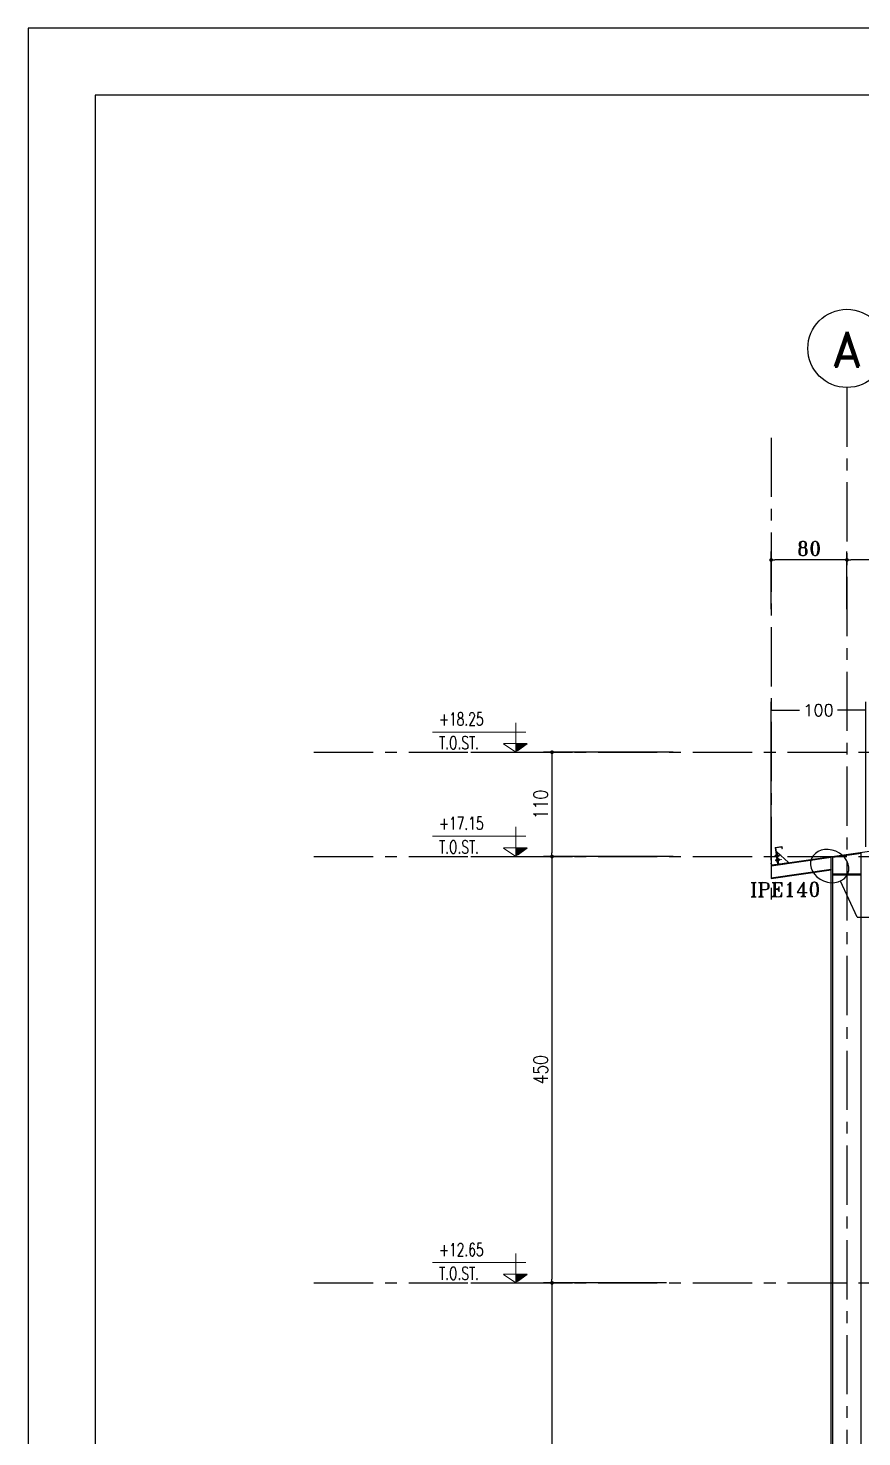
# Model space of a CAD drawing. Header units: inches. Extents: x 460503 to 460688, y 47570 to 48852.
# Drawn here: x 460506.05 to 460523.65, y 47823.39 to 47853.12 of the extents above; entities that cross this region are included whole.
import ezdxf
from ezdxf.enums import TextEntityAlignment as Align

# ---------------------------------------------------------------- set-up
doc = ezdxf.new("R2010")
doc.units = ezdxf.units.IN
doc.header["$MEASUREMENT"] = 0
for name, pattern in [('CENTER', [2, 1.25, -0.25, 0.25, -0.25]), ('DASHDOTX2', [2, 1, -0.5, 0, -0.5]), ('HIDDEN', [0.375, 0.25, -0.125])]:
    doc.linetypes.add(name, pattern=pattern)
for name, color, linetype in [('1', 1, 'Continuous'), ('2H', 2, 'HIDDEN'), ('2Y', 2, 'Continuous'), ('3', 3, 'HIDDEN'), ('3G', 3, 'Continuous'), ('Ax', 1, 'DASHDOTX2'), ('AXE', 1, 'CENTER'), ('D', 1, 'Continuous'), ('DIM', 8, 'Continuous'), ('lateral brace', 5, 'Continuous'), ('Layer4', 118, 'Continuous'), ('LEVEL', 3, 'HIDDEN'), ('TIE', 2, 'Continuous'), ('wall', 4, 'Continuous')]:
    doc.layers.add(name, color=color, linetype=linetype)
doc.layers.add('2', color=2, linetype='Continuous', lineweight=9)
doc.layers.add('TEXT', color=250, linetype='Continuous', lineweight=30)
doc.styles.add('ROMAND', font='ROMAND.shx')
doc.styles.add('ROMANS', font='ROMANS', dxfattribs={"width": 0.8})
doc.styles.add('ROMANT', font='romant')
doc.dimstyles.new('1-100', dxfattribs={"dimtxt": 0.3, "dimasz": 0.08, "dimexe": 0.18, "dimexo": 0.0625, "dimgap": 0.09, "dimtad": 1, "dimdec": 0, "dimlfac": 100, "dimdsep": 46, "dimtxsty": 'ROMANT', "dimblk": 'DOT', "dimcen": 0.09, "dimclrd": 1, "dimclre": 1, "dimclrt": 3, "dimadec": 0, "dimazin": 0, "dimtfac": 1, "dimtdec": 0, "dimtix": 1, "dimtofl": 0, "dimtmove": 2, "dimatfit": 3, "dimldrblk": 'DOT', "dimfxl": 1, "dimtolj": 1, "dimarcsym": 0})
doc.dimstyles.new('1-50', dxfattribs={"dimscale": 0, "dimtxt": 0.25, "dimasz": 0.18, "dimexe": 0.18, "dimexo": 0.0625, "dimgap": 0.09, "dimtad": 0, "dimdec": 0, "dimlfac": 50, "dimzin": 0, "dimdsep": 46, "dimtxsty": 'ROMANT', "dimblk": 'OBLIQUE', "dimcen": 0.09, "dimclrd": 1, "dimclre": 1, "dimclrt": 2, "dimadec": 0, "dimazin": 0, "dimtfac": 1, "dimtdec": 0, "dimtofl": 0, "dimtmove": 2, "dimatfit": 3, "dimldrblk": 'OBLIQUE', "dimfxl": 0.18, "dimtolj": 1, "dimtzin": 0, "dimarcsym": 0})

# ---------------------------------------------------------------- blocks, each defined once
blk = doc.blocks.new('DOT')
at = {"layer": 'DIM', "color": 0, "linetype": 'ByBlock'}
blk.add_line((-0.5, 0), (-1, 0), dxfattribs=at)
at = {"layer": 'DIM', "color": 0, "linetype": 'ByBlock', "const_width": 0.5}
blk.add_lwpolyline([(-0.25, 0, 1), (0.25, 0, 1)], format="xyb", close=True, dxfattribs=at)
blk = doc.blocks.new('*D425')
at = {"layer": 'D', "color": 1, "lineweight": -2, "transparency": 16777216}
for p, q in [((460519.525, 47826.635), (460516.927, 47826.635)), ((460517.107, 47826.555), (460517.107, 47815.715)), ((460519.367, 47815.635), (460516.927, 47815.635))]:
    blk.add_line(p, q, dxfattribs=at)
at = {"layer": 'Defpoints', "color": 0, "transparency": 16777216}
for p in [(460519.588, 47826.635), (460517.107, 47815.635), (460519.429, 47815.635)]:
    blk.add_point(p, dxfattribs=at)
at = {"layer": 'D', "color": 1, "lineweight": -2, "transparency": 16777216, "xscale": 0.08, "yscale": 0.08, "zscale": 0.08}
for p, rotation in [((460517.107, 47826.635), 90), ((460517.107, 47815.635), 270)]:
    blk.add_blockref('DOT', p, dxfattribs=dict(at, rotation=rotation))
at = {"layer": 'D', "color": 2, "transparency": 16777216, "insert": (460516.867, 47821.135), "char_height": 0.3, "attachment_point": 5, "rotation": 90, "style": 'ROMANS'}
blk.add_mtext('\\A1;550', dxfattribs=at)
blk = doc.blocks.new('_Dot')
at = {"layer": 'DIM', "color": 0, "lineweight": -2}
blk.add_line((-0.5, 0), (-1, 0), dxfattribs=at)
at = {"layer": 'DIM', "color": 0, "const_width": 0.5}
blk.add_lwpolyline([(-0.25, 0, 1), (0.25, 0, 1)], format="xyb", close=True, dxfattribs=at)
blk = doc.blocks.new('*D426')
at = {"layer": 'D', "color": 1, "lineweight": -2, "transparency": 16777216}
for p, q in [((460519.665, 47835.635), (460516.927, 47835.635)), ((460517.107, 47835.555), (460517.107, 47826.715)), ((460519.367, 47826.635), (460516.927, 47826.635))]:
    blk.add_line(p, q, dxfattribs=at)
at = {"layer": 'Defpoints', "color": 0, "transparency": 16777216}
for p in [(460519.727, 47835.635), (460517.107, 47826.635), (460519.429, 47826.635)]:
    blk.add_point(p, dxfattribs=at)
at = {"layer": 'D', "color": 1, "lineweight": -2, "transparency": 16777216, "xscale": 0.08, "yscale": 0.08, "zscale": 0.08}
for p, rotation in [((460517.107, 47835.635), 90), ((460517.107, 47826.635), 270)]:
    blk.add_blockref('DOT', p, dxfattribs=dict(at, rotation=rotation))
at = {"layer": 'D', "color": 2, "transparency": 16777216, "insert": (460516.867, 47831.135), "char_height": 0.3, "attachment_point": 5, "rotation": 90, "style": 'ROMANS'}
blk.add_mtext('\\A1;450', dxfattribs=at)
blk = doc.blocks.new('*D429')
at = {"layer": 'Defpoints', "color": 0, "transparency": 16777216}
for p in [(460523.335, 47841.896), (460523.335, 47840.791), (460533.335, 47840.791)]:
    blk.add_point(p, dxfattribs=at)
at = {"layer": 'wall', "color": 1, "lineweight": -2, "transparency": 16777216}
for p, q in [((460523.335, 47840.853), (460523.335, 47842.076)), ((460533.335, 47840.853), (460533.335, 47842.076)), ((460533.255, 47841.896), (460523.415, 47841.896))]:
    blk.add_line(p, q, dxfattribs=at)
at = {"layer": 'wall', "color": 1, "lineweight": -2, "transparency": 16777216, "xscale": 0.08, "yscale": 0.08, "zscale": 0.08, "rotation": 180}
blk.add_blockref('DOT', (460523.335, 47841.896), dxfattribs=at)
at = {"layer": 'wall', "color": 1, "lineweight": -2, "transparency": 16777216, "xscale": 0.08, "yscale": 0.08, "zscale": 0.08}
blk.add_blockref('DOT', (460533.335, 47841.896), dxfattribs=at)
at = {"layer": 'wall', "color": 3, "transparency": 16777216, "insert": (460528.335, 47842.136), "char_height": 0.3, "attachment_point": 5, "style": 'ROMANT'}
blk.add_mtext('\\A1;500', dxfattribs=at)
blk = doc.blocks.new('TIE')
at = {"layer": 'TIE'}
for p, q in [((-3.5, 20), (4.4, 21.2)), ((-3.5, 20), (-0.5, 0.2)), ((-3.1, 19.7), (4.2, 20.8)), ((-3.1, 19.7), (-0.2, 0)), ((4.2, 20.8), (4.5, 18.9)), ((4.4, 21.2), (4.8, 18.9)), ((4.5, 18.9), (4.8, 18.9)), ((-8.4, 1.1), (-8.1, -1.2)), ((-8.4, 1.1), (-8.2, 1.1)), ((-8.2, 1.1), (-7.9, -0.9)), ((-7.9, -0.9), (-0.5, 0.2)), ((-1.6, 14.9), (-2.4, 14.8)), ((-1.6, 14.9), (-2.4, 14.8)), ((12.4, 1.9), (-1.6, 14.9)), ((-1.6, 14.9), (0.6, 0.1)), ((-0.2, 0), (12.4, 1.9)), ((-8.1, -1.2), (-0.2, 0))]:
    blk.add_line(p, q, dxfattribs=at)
blk = doc.blocks.new('*D432')
at = {"layer": 'Defpoints', "color": 0, "transparency": 16777216}
for p in [(460521.735, 47841.896), (460521.735, 47840.791), (460523.335, 47840.791)]:
    blk.add_point(p, dxfattribs=at)
at = {"layer": 'wall', "color": 1, "lineweight": -2, "transparency": 16777216}
for p, q in [((460521.735, 47840.853), (460521.735, 47842.076)), ((460523.335, 47840.853), (460523.335, 47842.076)), ((460523.255, 47841.896), (460521.815, 47841.896))]:
    blk.add_line(p, q, dxfattribs=at)
at = {"layer": 'wall', "color": 1, "lineweight": -2, "transparency": 16777216, "xscale": 0.08, "yscale": 0.08, "zscale": 0.08, "rotation": 180}
blk.add_blockref('DOT', (460521.735, 47841.896), dxfattribs=at)
at = {"layer": 'wall', "color": 1, "lineweight": -2, "transparency": 16777216, "xscale": 0.08, "yscale": 0.08, "zscale": 0.08}
blk.add_blockref('DOT', (460523.335, 47841.896), dxfattribs=at)
at = {"layer": 'wall', "color": 3, "transparency": 16777216, "insert": (460522.535, 47842.136), "char_height": 0.3, "attachment_point": 5, "style": 'ROMANT'}
blk.add_mtext('\\A1;80', dxfattribs=at)
blk = doc.blocks.new('*D431')
at = {"layer": 'D', "color": 1, "lineweight": -2, "transparency": 16777216}
for p, q in [((460519.665, 47837.835), (460516.927, 47837.835)), ((460517.107, 47837.755), (460517.107, 47835.715)), ((460519.367, 47835.635), (460516.927, 47835.635))]:
    blk.add_line(p, q, dxfattribs=at)
at = {"layer": 'Defpoints', "color": 0, "transparency": 16777216}
for p in [(460519.727, 47837.835), (460517.107, 47835.635), (460519.429, 47835.635)]:
    blk.add_point(p, dxfattribs=at)
at = {"layer": 'D', "color": 1, "lineweight": -2, "transparency": 16777216, "xscale": 0.08, "yscale": 0.08, "zscale": 0.08}
for p, rotation in [((460517.107, 47837.835), 90), ((460517.107, 47835.635), 270)]:
    blk.add_blockref('DOT', p, dxfattribs=dict(at, rotation=rotation))
at = {"layer": 'D', "color": 2, "transparency": 16777216, "insert": (460516.867, 47836.735), "char_height": 0.3, "attachment_point": 5, "rotation": 90, "style": 'ROMANS'}
blk.add_mtext('\\A1;110', dxfattribs=at)
blk = doc.blocks.new('*D613')
at = {"color": 1, "lineweight": -2, "transparency": 16777216}
for p, q in [((460521.735, 47835.556), (460521.735, 47838.902)), ((460521.735, 47838.722), (460522.336, 47838.722)), ((460523.735, 47838.722), (460523.135, 47838.722)), ((460523.735, 47835.843), (460523.735, 47838.902))]:
    blk.add_line(p, q, dxfattribs=at)
at = {"layer": 'Defpoints', "color": 0, "transparency": 16777216}
for p in [(460521.735, 47838.722), (460523.735, 47835.78), (460521.735, 47835.493, 0.005)]:
    blk.add_point(p, dxfattribs=at)
at = {"color": 2, "transparency": 16777216, "insert": (460522.735, 47838.722), "char_height": 0.25, "attachment_point": 5, "style": 'ROMANT'}
blk.add_mtext('\\A1;100', dxfattribs=at)
blk = doc.blocks.new('_OBLIQUE')

msp = doc.modelspace()

# ---------------------------------------------------------------- hatches: boundary and pattern name
h = msp.add_hatch(color=1)
h.dxf.hatch_style = 1
h.paths.add_polyline_path([(460523.00534581, 47835.61935886), (460523.00534581, 47835.63451253), (460522.99216307, 47835.63262069)])
h = msp.add_hatch(color=1)
h.dxf.hatch_style = 1
h.paths.add_polyline_path([(460523.00534581, 47835.36679761), (460522.98750646, 47835.34908382), (460523.00534581, 47835.35164393)])

# ---------------------------------------------------------------- linework, layer by layer
at = {"color": 1}
for p, q in [((460522.99216307, 47835.63262069, 0.00287034), (460523.00534581, 47835.63451253, 0.00499999)), ((460523.00534581, 47835.61935886, 0.00500068), (460522.99216307, 47835.63262069, 0.00287034)), ((460523.00534581, 47835.63451253, 0.00499999), (460523.00534581, 47835.61935886, 0.00500068)), ((460523.00534581, 47835.36679761, 0.00501227), (460522.98750646, 47835.34908382, 0.00162673)), ((460522.98750646, 47835.34908382, 0.00162673), (460523.00534581, 47835.35164393, 0.00501296)), ((460523.00534581, 47835.35164393, 0.00501296), (460523.00534581, 47835.36679761, 0.00501227))]:
    msp.add_line(p, q, dxfattribs=at)
at = {"layer": '1'}
msp.add_lwpolyline([(460507.46120186, 47795.0701124), (460588.72955203, 47795.0701124), (460588.72955203, 47851.70310903), (460507.46120186, 47851.70310903)], close=True, dxfattribs=at)
at = {"layer": '2'}
for p, q in [((460516.34069642, 47837.83451253), (460516.34069642, 47838.4589432)), ((460516.55354241, 47838.26262645), (460514.58188934, 47838.26262645)), ((460516.34069642, 47837.83451253), (460516.08065155, 47838.01467539)), ((460516.08071815, 47838.01938623), (460516.58080442, 47838.01938623)), ((460516.55354241, 47836.06262645), (460514.58188934, 47836.06262645)), ((460516.34069642, 47835.63451253), (460516.34069642, 47836.2589432)), ((460516.34069642, 47835.63451253), (460516.08065155, 47835.81467539)), ((460516.08071815, 47835.81938623), (460516.58080442, 47835.81938623)), ((460521.94527534, 47835.66162747, 0.00541421), (460521.80726589, 47835.6416135, 0.00541421)), ((460521.95766932, 47835.57431215, 0.00541421), (460521.81965988, 47835.55429818, 0.00541421)), ((460521.82341807, 47835.65703164, 0.00541421), (460521.82712998, 47835.63143561, 0.00541421)), ((460521.82477017, 47835.65379915, 0.00541421), (460521.82385062, 47835.65434858, 0.00541421)), ((460521.8250676, 47835.65174818, 0.00541421), (460521.824342, 47835.65096018, 0.00541421)), ((460521.82728326, 47835.63698052, 0.00541421), (460521.82628261, 47835.63757839, 0.00541421)), ((460521.8274356, 47835.6349085, 0.00541421), (460521.82677399, 47835.63419, 0.00541421)), ((460521.82733122, 47835.66227226, 0.00541421), (460521.83591288, 47835.66351676, 0.00541421)), ((460521.827806, 47835.65319235, 0.00541421), (460521.8372123, 47835.65455644, 0.00541421)), ((460521.83031909, 47835.63637372, 0.00541421), (460521.83965284, 47835.63772729, 0.00541421)), ((460521.8323706, 47835.62752246, 0.00541421), (460521.84095226, 47835.62876697, 0.00541421)), ((460521.83591288, 47835.66351676, 0.00541421), (460521.84095226, 47835.62876697, 0.00541421)), ((460521.83607491, 47835.56975444, 0.00541421), (460521.83978681, 47835.54415841, 0.00541421)), ((460521.837427, 47835.56652195, 0.00541421), (460521.83650746, 47835.56707138, 0.00541421)), ((460521.83772443, 47835.56447098, 0.00541421), (460521.83699884, 47835.56368298, 0.00541421)), ((460521.84089804, 47835.66621085, 0.00541421), (460521.83738796, 47835.66570182, 0.00541421)), ((460521.83994009, 47835.54970332, 0.00541421), (460521.83893945, 47835.55030119, 0.00541421)), ((460521.84009243, 47835.5476313, 0.00541421), (460521.83943083, 47835.5469128, 0.00541421)), ((460521.83998806, 47835.57499506, 0.00541421), (460521.84856972, 47835.57623956, 0.00541421)), ((460521.84046284, 47835.56591515, 0.00541421), (460521.84986913, 47835.56727924, 0.00541421)), ((460521.84290759, 47835.66471032, 0.00541421), (460521.84799787, 47835.62960952, 0.00541421)), ((460521.84297593, 47835.54909652, 0.00541421), (460521.85230968, 47835.55045009, 0.00541421)), ((460521.84649734, 47835.62759996, 0.00541421), (460521.84298726, 47835.62709093, 0.00541421)), ((460521.8632325, 47835.66048024, 0.00541421), (460521.8439254, 47835.65769189, 0.00541421)), ((460521.84502743, 47835.54024526, 0.00541421), (460521.85360909, 47835.54148977, 0.00541421)), ((460521.86628717, 47835.6394163, 0.00541421), (460521.84698007, 47835.63662795, 0.00541421)), ((460521.84856972, 47835.57623956, 0.00541421), (460521.85360909, 47835.54148977, 0.00541421)), ((460521.85355488, 47835.57893365, 0.00541421), (460521.85004479, 47835.57842462, 0.00541421)), ((460521.85556443, 47835.57743312, 0.00541421), (460521.86065471, 47835.54233232, 0.00541421)), ((460521.85915418, 47835.54032276, 0.00541421), (460521.8556441, 47835.53981373, 0.00541421)), ((460521.87588934, 47835.57320304, 0.00541421), (460521.85658223, 47835.57041469, 0.00541421)), ((460521.878944, 47835.5521391, 0.00541421), (460521.8596369, 47835.54935075, 0.00541421)), ((460521.8622147, 47835.66749867, 0.00541421), (460521.86730497, 47835.63239787, 0.00541421)), ((460521.8672253, 47835.67001726, 0.00541421), (460521.86371522, 47835.66950823, 0.00541421)), ((460521.86923486, 47835.66851673, 0.00541421), (460521.87432513, 47835.63341592, 0.00541421)), ((460521.88242311, 47835.67025008, 0.00541421), (460521.86926031, 47835.66834123, 0.00541421)), ((460521.86926031, 47835.66834123, 0.00541421), (460521.87429968, 47835.63359143, 0.00541421)), ((460521.87282461, 47835.63140637, 0.00541421), (460521.86931453, 47835.63089734, 0.00541421)), ((460521.88320605, 47835.66314619, 0.00541421), (460521.87028541, 47835.66127245, 0.00541421)), ((460521.88605933, 47835.64296019, 0.00541421), (460521.87321124, 47835.64109697, 0.00541421)), ((460521.88746249, 47835.63550028, 0.00541421), (460521.87429968, 47835.63359143, 0.00541421)), ((460521.87487153, 47835.58022147, 0.00541421), (460521.87996181, 47835.54512067, 0.00541421)), ((460521.87988214, 47835.58274006, 0.00541421), (460521.87637206, 47835.58223103, 0.00541421)), ((460521.88189169, 47835.58123953, 0.00541421), (460521.88698197, 47835.54613872, 0.00541421)), ((460521.89507995, 47835.58297288, 0.00541421), (460521.88191714, 47835.58106403, 0.00541421)), ((460521.88191714, 47835.58106403, 0.00541421), (460521.88695652, 47835.54631423, 0.00541421)), ((460521.88548144, 47835.54412917, 0.00541421), (460521.88197136, 47835.54362014, 0.00541421)), ((460521.88242311, 47835.67025008, 0.00541421), (460521.88652494, 47835.66667864, 0.00541421)), ((460521.89586288, 47835.57586899, 0.00541421), (460521.88294225, 47835.57399525, 0.00541421)), ((460521.89871616, 47835.55568299, 0.00541421), (460521.88586807, 47835.55381977, 0.00541421)), ((460521.88594445, 47835.66459036, 0.00541421), (460521.88667005, 47835.66537836, 0.00541421)), ((460521.88624188, 47835.66253939, 0.00541421), (460521.88716143, 47835.66198997, 0.00541421)), ((460521.88652494, 47835.66667864, 0.00541421), (460521.89038082, 47835.64008978, 0.00541421)), ((460521.90342554, 47835.66630899, 0.00541421), (460521.88692555, 47835.66391618, 0.00541421)), ((460521.90011932, 47835.54822308, 0.00541421), (460521.88695652, 47835.54631423, 0.00541421)), ((460521.89038082, 47835.64008978, 0.00541421), (460521.88746249, 47835.63550028, 0.00541421)), ((460521.89863068, 47835.64410672, 0.00541421), (460521.88756104, 47835.65953402, 0.00541421)), ((460521.88879773, 47835.64440436, 0.00541421), (460521.88958732, 47835.64526186, 0.00541421)), ((460521.89368825, 47835.64338997, 0.00541421), (460521.88894323, 47835.6500029, 0.00541421)), ((460521.88924025, 47835.64237443, 0.00541421), (460521.8900787, 47835.64187346, 0.00541421)), ((460521.90357312, 47835.64482346, 0.00541421), (460521.88959558, 47835.66430338, 0.00541421)), ((460521.90648021, 47835.64524505, 0.00541421), (460521.88998021, 47835.64285224, 0.00541421)), ((460521.90591101, 47835.64917007, 0.00541421), (460521.89453802, 47835.66502013, 0.00541421)), ((460521.89507995, 47835.58297288, 0.00541421), (460521.89918177, 47835.57940144, 0.00541421)), ((460521.89860129, 47835.57731316, 0.00541421), (460521.89932688, 47835.57810116, 0.00541421)), ((460521.89889872, 47835.57526219, 0.00541421), (460521.89981826, 47835.57471277, 0.00541421)), ((460521.89918177, 47835.57940144, 0.00541421), (460521.90303766, 47835.55281258, 0.00541421)), ((460521.90452881, 47835.65870119, 0.00541421), (460521.89948046, 47835.66573688, 0.00541421)), ((460521.91608238, 47835.57903179, 0.00541421), (460521.89958238, 47835.57663898, 0.00541421)), ((460521.90303766, 47835.55281258, 0.00541421), (460521.90011932, 47835.54822308, 0.00541421)), ((460521.91128752, 47835.55682952, 0.00541421), (460521.90021788, 47835.57225682, 0.00541421)), ((460521.90145457, 47835.55712716, 0.00541421), (460521.90224416, 47835.55798466, 0.00541421)), ((460521.90634508, 47835.55611277, 0.00541421), (460521.90160007, 47835.5627257, 0.00541421)), ((460521.90189709, 47835.55509723, 0.00541421), (460521.90273554, 47835.55459626, 0.00541421)), ((460521.91622996, 47835.55754627, 0.00541421), (460521.90225242, 47835.57702618, 0.00541421)), ((460521.91913704, 47835.55796785, 0.00541421), (460521.90263705, 47835.55557504, 0.00541421)), ((460521.90342554, 47835.66630899, 0.00541421), (460521.90648021, 47835.64524505, 0.00541421)), ((460521.91856784, 47835.56189287, 0.00541421), (460521.90719486, 47835.57774293, 0.00541421)), ((460521.91718565, 47835.57142399, 0.00541421), (460521.91213729, 47835.57845968, 0.00541421)), ((460521.91608238, 47835.57903179, 0.00541421), (460521.91913704, 47835.55796785, 0.00541421)), ((460516.34069642, 47826.63451253), (460516.34069642, 47827.2589432)), ((460516.55354241, 47827.06262645), (460514.58188934, 47827.06262645)), ((460516.34069642, 47826.63451253), (460516.08065155, 47826.81467539)), ((460516.08071815, 47826.81938623), (460516.58080442, 47826.81938623))]:
    msp.add_line(p, q, dxfattribs=at)
for centre, radius, start, end in [((460521.82799496, 47835.65769538, 0.00541421), 0.00462476, 98.25144292, 188.25144292), ((460521.82714227, 47835.65776924, 0.00541421), 0.00462476, 239.141982891, 278.25144292), ((460521.82846973, 47835.64861547, 0.00541421), 0.00462476, 98.25144292, 137.36090295), ((460521.83170686, 47835.63209935, 0.00541421), 0.00462476, 188.25144292, 278.25144292), ((460521.82965535, 47835.6409506, 0.00541421), 0.00462476, 239.141982891, 278.25144292), ((460521.83083773, 47835.63177579, 0.00541421), 0.00462476, 98.25144292, 137.36090295), ((460521.83764247, 47835.66394678, 0.00541421), 0.0017734, 98.25144292, 188.25144292), ((460521.84065179, 47835.57041818, 0.00541421), 0.00462476, 98.25144292, 188.25144292), ((460521.8397991, 47835.57049204, 0.00541421), 0.00462476, 239.141982891, 278.25144292), ((460521.84112657, 47835.56133827, 0.00541421), 0.00462476, 98.25144292, 137.36090295), ((460521.8443637, 47835.54482215, 0.00541421), 0.00462476, 188.25144292, 278.25144292), ((460521.84231219, 47835.5536734, 0.00541421), 0.00462476, 239.141982891, 278.25144292), ((460521.84349457, 47835.54449859, 0.00541421), 0.00462476, 98.25144292, 137.36090295), ((460521.84115255, 47835.66445581, 0.00541421), 0.0017734, 8.25144292, 98.25144292), ((460521.84273275, 47835.62884598, 0.00541421), 0.0017734, 188.25144292, 278.25144292), ((460521.84624283, 47835.629355, 0.00541421), 0.0017734, 278.25144292, 8.25144292), ((460521.85029931, 47835.57666958, 0.00541421), 0.0017734, 98.25144292, 188.25144292), ((460521.85380939, 47835.57717861, 0.00541421), 0.0017734, 8.25144292, 98.25144292), ((460521.85538959, 47835.54156878, 0.00541421), 0.0017734, 188.25144292, 278.25144292), ((460521.85889967, 47835.5420778, 0.00541421), 0.0017734, 278.25144292, 8.25144292), ((460521.86396974, 47835.66775319, 0.00541421), 0.0017734, 98.25144292, 188.25144292), ((460521.86747982, 47835.66826222, 0.00541421), 0.0017734, 8.25144292, 98.25144292), ((460521.86906001, 47835.63265238, 0.00541421), 0.0017734, 188.25144292, 278.25144292), ((460521.87257009, 47835.63316141, 0.00541421), 0.0017734, 278.25144292, 8.25144292), ((460521.87662657, 47835.58047599, 0.00541421), 0.0017734, 98.25144292, 188.25144292), ((460521.88013665, 47835.58098502, 0.00541421), 0.0017734, 8.25144292, 98.25144292), ((460521.88171685, 47835.54537518, 0.00541421), 0.0017734, 188.25144292, 278.25144292), ((460521.88254231, 47835.66772308, 0.00541421), 0.00462476, 278.25144292, 317.36090295), ((460521.88386978, 47835.6585693, 0.00541421), 0.00462476, 59.141982891, 98.25144292), ((460521.88522693, 47835.54588421, 0.00541421), 0.0017734, 278.25144292, 8.25144292), ((460521.88539559, 47835.64753707, 0.00541421), 0.00462476, 278.25144292, 317.36090295), ((460521.88686815, 47835.63840434, 0.00541421), 0.00462476, 59.141982891, 98.25144292), ((460521.89519915, 47835.58044588, 0.00541421), 0.00462476, 278.25144292, 317.36090295), ((460521.89652662, 47835.5712921, 0.00541421), 0.00462476, 59.141982891, 98.25144292), ((460521.89805243, 47835.56025987, 0.00541421), 0.00462476, 278.25144292, 317.36090295), ((460521.89952499, 47835.55112714, 0.00541421), 0.00462476, 59.141982891, 98.25144292)]:
    msp.add_arc(centre, radius, start, end, dxfattribs=at)
at = {"layer": '2H'}
for p, q in [((460516.58073783, 47838.01467539), (460516.34069642, 47837.83451253)), ((460516.58073783, 47835.81467539), (460516.34069642, 47835.63451253)), ((460516.58073783, 47826.81467539), (460516.34069642, 47826.63451253))]:
    msp.add_line(p, q, dxfattribs=at)
at = {"layer": '2Y'}
for q in [(460523.19944528, 47835.11732731, 0.00622953), (460525.35886642, 47834.35444644, 0.01148818)]:
    msp.add_line((460523.55097758, 47834.35444644, 0.01148818), q, dxfattribs=at)
at = {"layer": '2Y', "extrusion": (0, 0, -1)}
msp.add_ellipse((460522.97161411, 47835.4332734, 0.00622953), major_axis=(0.38386558, -0.15916806), ratio=0.8162990064, start_param=-1.5707963268, end_param=4.7123889804, dxfattribs=at)
at = {"layer": '3'}
for points in [[(460516.34069642, 47837.83451253), (460516.58073783, 47838.01467539), (460516.34069642, 47838.01467539)], [(460516.34069642, 47835.63451253), (460516.58073783, 47835.81467539), (460516.34069642, 47835.81467539)], [(460516.34069642, 47826.63451253), (460516.58073783, 47826.81467539), (460516.34069642, 47826.81467539)]]:
    msp.add_solid(points, dxfattribs=at)
at = {"layer": '3G'}
for p, q in [((460521.73534581, 47835.45225552, 0.00541421), (460538.33534581, 47837.83451253)), ((460521.73534581, 47835.43710185, 0.0054149), (460523.00534581, 47835.61935886, 0.00500068)), ((460521.73534581, 47835.45225552, 0.00541421), (460521.73556645, 47835.17037026, 0.00542472)), ((460523.00534581, 47804.53451253, 0.00499999), (460523.00534581, 47835.63451253, 0.00499999)), ((460523.03534581, 47835.61861292, 0.00499113), (460523.63534581, 47835.70471859, 0.00479544)), ((460523.03534581, 47804.53451253, 0.00499999), (460523.03534581, 47835.63873283, 0.00499999)), ((460523.63534581, 47804.53451253, 0.00499999), (460523.63534581, 47835.72492349, 0.00499999)), ((460521.73534581, 47835.1845406, 0.00542648), (460523.00321499, 47835.36649182, 0.00501296)), ((460521.73534581, 47835.16938692, 0.00542718), (460523.00534581, 47835.35164393, 0.00501296)), ((460523.63534581, 47835.26431118, 0.00481615), (460523.03534581, 47835.26431118, 0.00499999)), ((460523.63534581, 47835.24431118, 0.00481615), (460523.03534581, 47835.24431118, 0.00499999))]:
    msp.add_line(p, q, dxfattribs=at)
at = {"layer": 'Ax', "linetype": 'Continuous', "ltscale": 0.5}
msp.add_circle((460523.33534581, 47846.36043435, 0.00499999), 0.825, dxfattribs=at)
at = {"layer": 'AXE'}
for p, q in [((460523.33534581, 47845.53543435, 0.00499999), (460523.33534581, 47803.23723997, 0.00499999)), ((460521.73534581, 47844.47514541, 0.00499999), (460521.73534581, 47834.56691396, 0.00499999)), ((460512.08129343, 47837.83451253), (460557.02213039, 47837.83451253)), ((460512.08129343, 47835.63451253), (460557.02213039, 47835.63451253)), ((460512.08129343, 47826.63451253), (460557.02213039, 47826.63451253))]:
    msp.add_line(p, q, dxfattribs=at)
at = {"layer": 'D'}
for p, q in [((460515.39102298, 47837.83451253), (460517.54138379, 47837.83451253)), ((460515.39102298, 47835.63451253), (460517.54138379, 47835.63451253)), ((460515.39102298, 47826.63451253), (460517.54138379, 47826.63451253))]:
    msp.add_line(p, q, dxfattribs=at)
at = {"layer": 'DIM'}
msp.add_lwpolyline([(460506.04537694, 47793.65428748), (460590.14537694, 47793.65428748), (460590.14537694, 47853.11893395), (460506.04537694, 47853.11893395)], close=True, dxfattribs=at)
at = {"layer": 'lateral brace'}
msp.add_lwpolyline([(460506.04537694, 47793.65428748), (460590.14537694, 47793.65428748), (460590.14537694, 47853.11893395), (460506.04537694, 47853.11893395)], close=True, dxfattribs=at)
at = {"layer": 'Layer4'}
msp.add_lwpolyline([(460590.14537694, 47853.11893395), (460506.04537694, 47853.11893395), (460506.04537694, 47793.65428748), (460590.14537694, 47793.65428748)], close=True, dxfattribs=at)

# ---------------------------------------------------------------- block references
at = {"layer": '2', "xscale": 0.01773399014778325, "yscale": 0.01773399014778325, "zscale": 0.01773399014778325, "rotation": 359.6857205502883}
msp.add_blockref('TIE', (460521.87927453, 47835.47302002, 0.00541421), dxfattribs=at)

# ---------------------------------------------------------------- texts
at = {"layer": '3', "color": 3, "style": 'ROMAND'}
msp.add_text('A', height=0.7299072, dxfattribs=at).set_placement((460523.33772145, 47846.34147615, 0.005), align=Align.MIDDLE_CENTER)
at = {"layer": 'LEVEL', "style": 'ROMANS', "width": 0.7}
for s, p in [('+18.25', (460514.72268757, 47838.40226057)), ('T.O.ST.  ', (460514.72268757, 47837.90101366)), ('+17.15', (460514.72268757, 47836.20226057)), ('T.O.ST.  ', (460514.72268757, 47835.70101366)), ('+12.65', (460514.72268757, 47827.20226057)), ('T.O.ST.  ', (460514.72268757, 47826.70101366))]:
    msp.add_text(s, height=0.27, dxfattribs=at).set_placement(p)
at = {"layer": 'TEXT', "color": 2, "style": 'ROMANT'}
msp.add_text('IPE140', height=0.302224371, rotation=0.081705483, dxfattribs=at).set_placement((460521.28791226, 47834.7868177, 0.00000016))

# ---------------------------------------------------------------- dimensions: what is measured, and where the dimension line sits
dim = msp.add_linear_dim(base=(460521.73534581, 47838.72199056), p1=(460523.73484197, 47835.78040504), p2=(460521.73534581, 47835.49345813, 0.00541421), dimstyle='1-50', override={"dimscale": 1})
dim.commit()
dim.dimension.update_dxf_attribs({"geometry": '*D613', "text_midpoint": (460522.73509389, 47838.72199056)})
at = {"layer": 'D'}
for base, p1, p2, text, picture, middle in [((460517.1073024, 47835.63451253), (460519.7274975, 47837.83451253), (460519.42931754, 47835.63451253), '110', '*D431', (460516.8673024, 47836.73451253)), ((460517.1073024, 47826.63451253), (460519.7274975, 47835.63451253), (460519.42931754, 47826.63451253), '450', '*D426', (460516.8673024, 47831.13451253)), ((460517.1073024, 47815.63451253), (460519.58755882, 47826.63451253), (460519.42931754, 47815.63451253), '550', '*D425', (460516.8673024, 47821.13451253))]:
    dim = msp.add_linear_dim(base=base, p1=p1, p2=p2, angle=90, text=text, dimstyle='1-100', override={"dimtxsty": 'ROMANS', "dimclrt": 2, "dimtmove": 1}, dxfattribs=at)
    dim.commit()
    dim.dimension.update_dxf_attribs({"geometry": picture, "text_midpoint": middle})
at = {"layer": 'wall'}
for base, p1, p2, text, picture, middle in [((460521.73534581, 47841.89643989, 0.00499999), (460523.33534581, 47840.79060714, 0.00499999), (460521.73534581, 47840.79060714, 0.00499999), '80', '*D432', (460522.53534581, 47842.13643989, 0.00499999)), ((460523.33534581, 47841.89643989, 0.00499999), (460533.33534581, 47840.79060714, 0.00499999), (460523.33534581, 47840.79060714, 0.00499999), '500', '*D429', (460528.33534581, 47842.13643989, 0.00499999))]:
    dim = msp.add_linear_dim(base=base, p1=p1, p2=p2, text=text, dimstyle='1-100', dxfattribs=at)
    dim.commit()
    dim.dimension.update_dxf_attribs({"geometry": picture, "text_midpoint": middle})

doc.saveas('drawing.dxf')
